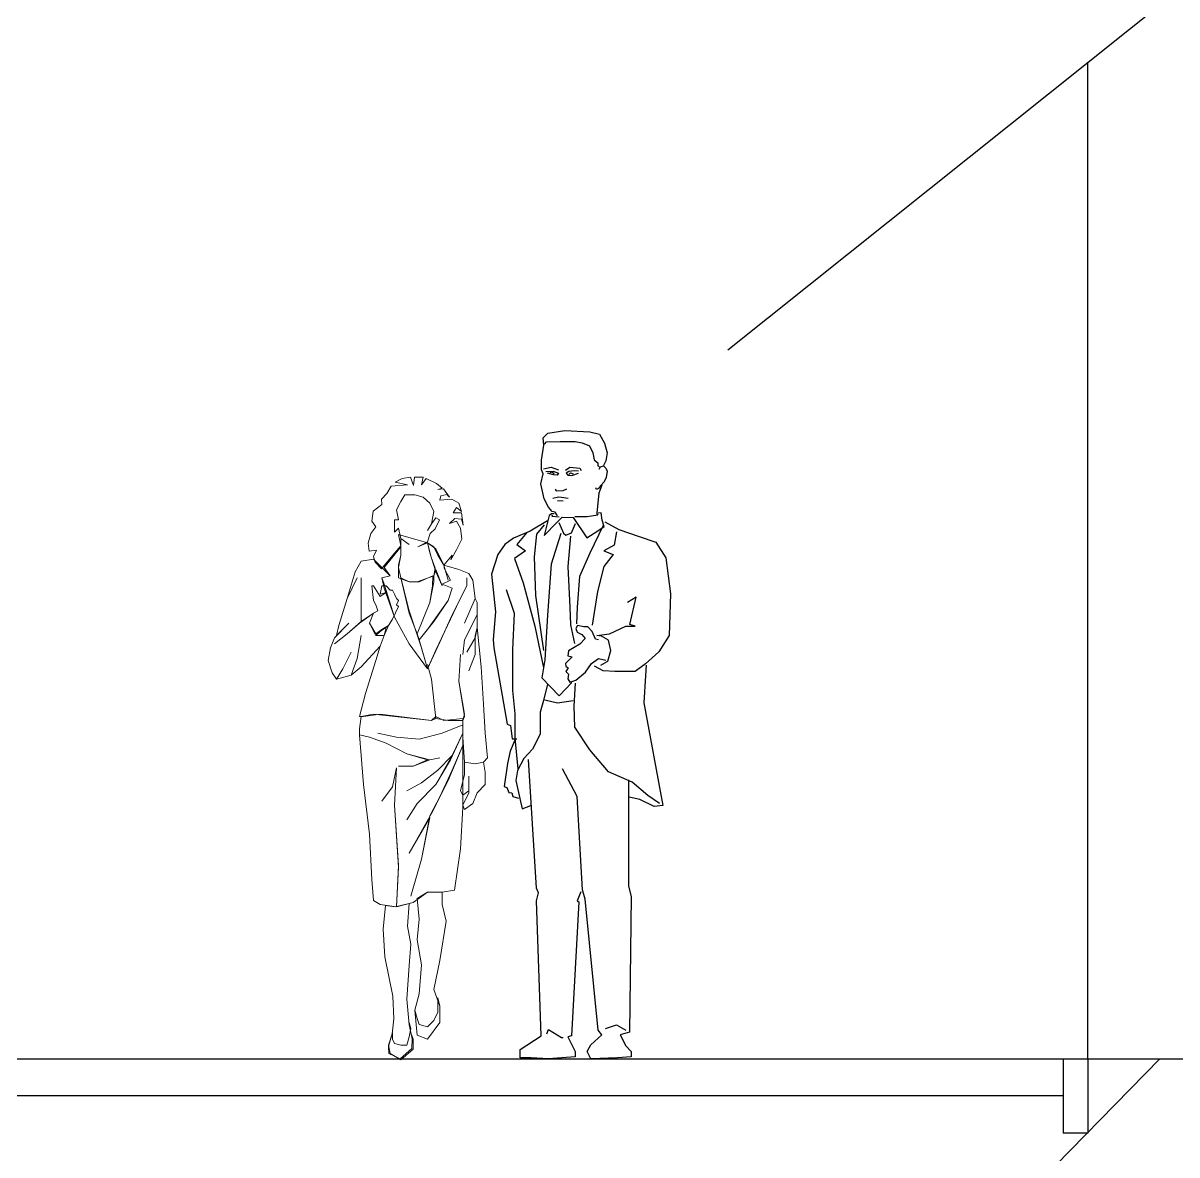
# Model space of a CAD drawing. Extents: x 216 to 1896, y 86 to 483.
# Drawn here: x 887.63 to 910.83, y 409.79 to 432.55 of the extents above; entities that cross this region are included whole.
import ezdxf

# ---------------------------------------------------------------- set-up
doc = ezdxf.new("R2010")
doc.units = 0
doc.header["$LTSCALE"] = 5
doc.header["$MEASUREMENT"] = 0
doc.layers.get('0').update_dxf_attribs({"linetype": 'CONTINUOUS'})
for name, color, linetype in [('PP-MAN', 7, 'CONTINUOUS'), ('尺寸标注', 4, 'CONTINUOUS'), ('次轮廓', 7, 'CONTINUOUS'), ('次轮廓线', 7, 'CONTINUOUS')]:
    doc.layers.add(name, color=color, linetype=linetype)
doc.layers.add('标注', color=4, linetype='CONTINUOUS', lineweight=15)

# ---------------------------------------------------------------- blocks, each defined once
blk = doc.blocks.new('B11000')
at = {"layer": 'PP-MAN', "color": 0, "linetype": 'ByBlock'}
for p, q in [((-0.0795, 1.6614), (-0.074, 1.6632)), ((-0.074, 1.6632), (-0.0685, 1.6568)), ((-0.0265, 1.6559), (-0.0219, 1.6605)), ((-0.0219, 1.6605), (-0.0137, 1.6578))]:
    blk.add_line(p, q, dxfattribs=at)
for points in [[(-0.0585, 1.5392), (-0.0648, 1.5492), (-0.074, 1.551), (-0.084, 1.5629), (-0.0959, 1.5866), (-0.1059, 1.6295), (-0.0986, 1.6578), (-0.1041, 1.6696), (-0.1041, 1.697), (-0.0968, 1.7389), (-0.0986, 1.7599), (-0.0858, 1.7727), (-0.0375, 1.7809), (0.0328, 1.7773), (0.0602, 1.77), (0.0748, 1.7444), (0.0822, 1.7171), (0.0785, 1.6942), (0.0721, 1.6815)], [(-0.095, 1.7417), (-0.0895, 1.7481), (-0.0512, 1.7499), (-0.0082, 1.749), (0.0118, 1.7453), (0.0319, 1.7371), (0.042, 1.7171), (0.0456, 1.6979), (0.0557, 1.6888), (0.0557, 1.6806), (0.0593, 1.6787)], [(-0.0977, 1.6724), (-0.0767, 1.6769), (-0.0557, 1.6687)], [(-0.0356, 1.6678), (-0.0238, 1.6769), (0.0045, 1.6742), (0.0091, 1.6669)], [(0.0593, 1.6714), (0.0639, 1.6778), (0.0721, 1.6806), (0.0785, 1.6742), (0.0822, 1.6651), (0.0794, 1.6477), (0.0739, 1.6349), (0.0639, 1.624), (0.0575, 1.6158), (0.052, 1.6131), (0.0502, 1.6185)], [(-0.0913, 1.6641), (-0.0703, 1.6651), (-0.0557, 1.6596), (-0.0594, 1.6541), (-0.0694, 1.655), (-0.0868, 1.6596)], [(0.0009, 1.6651), (-0.011, 1.666), (-0.0265, 1.6641), (-0.0338, 1.6596), (-0.0292, 1.6541), (-0.0174, 1.6532), (0.0009, 1.6596)], [(-0.0648, 1.614), (-0.0621, 1.6094), (-0.042, 1.6103), (-0.032, 1.6149)], [(0.0675, 1.6258), (0.0584, 1.603), (0.0548, 1.5665), (0.0529, 1.5465)], [(-0.0712, 1.5884), (-0.0557, 1.593), (-0.0475, 1.5921), (-0.0283, 1.5893)], [(-0.0585, 1.582), (-0.042, 1.5811)], [(-0.0676, 1.5446), (-0.0758, 1.5446), (-0.0822, 1.5401), (-0.0959, 1.4826), (-0.0603, 1.52), (-0.0448, 1.5346), (-0.0137, 1.5337), (0.0246, 1.4762), (0.0557, 1.4963), (0.0739, 1.5081), (0.0685, 1.5264), (0.0657, 1.5474), (0.0566, 1.5465)], [(-0.074, 1.541), (-0.0749, 1.5382), (-0.0539, 1.5355)], [(0.052, 1.5465), (0.0557, 1.541), (0.0255, 1.5364), (-0.0092, 1.5364)], [(-0.0872, 1.5244), (-0.1361, 1.4955), (-0.1829, 1.4755), (-0.2074, 1.4577), (-0.2274, 1.4288), (-0.2452, 1.3732), (-0.2341, 1.2665), (-0.2407, 1.1887), (-0.2385, 1.1642), (-0.2007, 0.9485), (-0.1918, 0.9441), (-0.1873, 0.9063), (-0.1806, 0.9063), (-0.174, 0.9063)], [(-0.0961, 1.5133), (-0.1183, 1.4866), (-0.125, 1.4221), (-0.1206, 1.3132), (-0.0983, 1.1575)], [(-0.0548, 1.52), (-0.0411, 1.4899), (-0.0347, 1.4844), (-0.0183, 1.4908), (-0.0073, 1.5173)], [(0.0708, 1.5111), (0.033, 1.4333), (0.0041, 1.3666), (-0.0026, 1.2798), (-0.0048, 1.2331)], [(0.0753, 1.5222), (0.1153, 1.5), (0.1732, 1.48), (0.2199, 1.4644), (0.2489, 1.4199), (0.2622, 1.3176), (0.2578, 1.1998), (0.2289, 1.1531), (0.191, 1.1197), (0.1621, 1.0975), (0.1042, 1.0975), (0.0708, 1.0997), (0.0464, 1.1131)], [(-0.145, 1.4911), (-0.174, 1.4577), (-0.1495, 1.4399), (-0.1806, 1.4177), (-0.1562, 1.3488), (-0.1228, 1.2265), (-0.1028, 1.1309), (-0.0983, 1.1086)], [(-0.0493, 1.4889), (-0.076, 1.4021), (-0.0872, 1.2576), (-0.0939, 1.1309), (-0.1028, 1.0797), (-0.0538, 1.0286), (-0.0182, 1.0664)], [(-0.0216, 1.4815), (-0.0291, 1.395), (-0.0234, 1.2803), (-0.0216, 1.2295), (-0.0103, 1.1768)], [(0.1087, 1.4933), (0.102, 1.4555), (0.0731, 1.4399), (0.0998, 1.4288), (0.0731, 1.3955), (0.0553, 1.3243), (0.0397, 1.2287)], [(-0.1695, 0.8218), (-0.1784, 0.9085), (-0.1784, 0.9774), (-0.1851, 1.0441), (-0.1851, 1.0997), (-0.1851, 1.1598), (-0.1806, 1.262), (-0.2029, 1.3288)], [(0.053, 1.1998), (0.0886, 1.2042), (0.1354, 1.2265), (0.1621, 1.2265), (0.1465, 1.2309), (0.1643, 1.3087), (0.1398, 1.2932)], [(0.0578, 1.1877), (0.0489, 1.189), (0.0401, 1.2105), (0.0274, 1.2244), (0.016, 1.2244), (-0.0017, 1.2282), (-0.0068, 1.2194), (-0.003, 1.2093), (0.0109, 1.2029), (0.0198, 1.1915), (0.0046, 1.1751), (-0.0271, 1.1561), (-0.0296, 1.1422), (-0.017, 1.1396), (-0.036, 1.1207), (-0.0347, 1.1131), (-0.0284, 1.108), (-0.0347, 1.0979), (-0.0271, 1.0903), (-0.0296, 1.0764), (-0.0233, 1.0675), (-0.0068, 1.0726), (0.0211, 1.0953), (0.0375, 1.1207), (0.0578, 1.1346), (0.0781, 1.1295)], [(0.0642, 1.1153), (0.0842, 1.1264), (0.0931, 1.1575), (0.0864, 1.1864), (0.0664, 1.1976), (0.053, 1.1998)], [(0.1932, 1.1153), (0.191, 1.0864), (0.1866, 1.0086), (0.24, 0.7173), (0.2155, 0.715), (0.1754, 0.735), (0.1443, 0.7417)], [(-0.0872, 1.0619), (-0.0983, 1.0152), (-0.1072, 0.9819), (-0.1072, 0.9196), (-0.1295, 0.8774), (-0.1539, 0.8507), (-0.1717, 0.8173), (-0.1762, 0.7884), (-0.1651, 0.7373), (-0.1584, 0.7084), (-0.1339, 0.7173)], [(0.2311, 0.7239), (0.1977, 0.7462), (0.1532, 0.784), (0.0864, 0.8129), (0.033, 0.8751), (-0.0093, 0.9396), (-0.0115, 0.9997), (-0.0071, 1.0641)], [(-0.0939, 1.0174), (-0.0582, 1.0086), (-0.0137, 1.0152)], [(-0.1791, 0.9029), (-0.193, 0.8713), (-0.2006, 0.8371), (-0.2095, 0.7713), (-0.2019, 0.7688), (-0.1968, 0.7549), (-0.188, 0.7536), (-0.1854, 0.7435), (-0.169, 0.7384)], [(0.0073, 0.4733), (-0.0031, 0.4473), (0.0021, 0.4447), (-0.0187, 0.0651), (-0.0291, 0.0625), (-0.0083, 0.0209), (-0.0083, 0.0053), (-0.0838, 0.0001), (-0.1332, 0.0027), (-0.1644, 0.0027), (-0.1644, 0.0261), (-0.1046, 0.0651), (-0.1176, 0.4473), (-0.1124, 0.4707), (-0.1176, 0.4837), (-0.141, 0.8477)], [(0.1426, 0.7905), (0.1426, 0.4889), (0.1504, 0.4603), (0.1452, 0.0755), (0.1192, 0.0677), (0.1348, 0.0365), (0.1504, 0.0209), (0.1504, 0.0053), (0.1114, 0.0027), (0.0359, 0.0001), (0.0255, 0.0209), (0.0359, 0.0391), (0.0672, 0.0677), (0.0567, 0.0807), (0.0203, 0.4525), (0.0125, 0.4785), (-0.0031, 0.7437), (-0.0447, 0.8217)], [(-0.089, 0.0703), (-0.0838, 0.0833), (-0.0473, 0.0599), (-0.0421, 0.0599)], [(0.0776, 0.0859), (0.1088, 0.0963), (0.1348, 0.0807)]]:
    blk.add_lwpolyline(points, dxfattribs=at)
blk = doc.blocks.new('行人')
at = {"color": 143, "linetype": 'Continuous'}
for p, q in [((-1454.792, -1087.039), (-1454.7, -1086.962)), ((-1454.7, -1086.962), (-1454.523, -1086.877)), ((-1454.523, -1086.877), (-1454.446, -1086.985)), ((-1454.477, -1086.854), (-1454.33, -1086.854)), ((-1454.446, -1086.985), (-1454.477, -1086.854)), ((-1454.33, -1086.854), (-1454.315, -1086.993)), ((-1454.315, -1086.993), (-1454.261, -1086.854)), ((-1454.261, -1086.854), (-1454.123, -1086.877)), ((-1454.007, -1086.939), (-1454.215, -1086.985)), ((-1454.215, -1086.985), (-1453.938, -1087.008)), ((-1454.123, -1086.877), (-1454.007, -1086.939)), ((-1453.938, -1087.008), (-1453.868, -1087.131)), ((-1454.916, -1087.193), (-1454.816, -1087.054)), ((-1454.87, -1087.147), (-1454.916, -1087.193)), ((-1454.769, -1087.17), (-1454.87, -1087.147)), ((-1454.816, -1087.054), (-1454.723, -1087.062)), ((-1454.723, -1087.062), (-1454.792, -1087.039)), ((-1454.754, -1087.239), (-1454.769, -1087.17)), ((-1454.477, -1087.193), (-1454.585, -1087.293)), ((-1454.338, -1087.154), (-1454.477, -1087.193)), ((-1454.169, -1087.154), (-1454.338, -1087.154)), ((-1454.099, -1087.262), (-1454.169, -1087.154)), ((-1453.868, -1087.131), (-1453.776, -1087.224)), ((-1455.116, -1087.432), (-1455.07, -1087.293)), ((-1455.031, -1087.362), (-1455.116, -1087.432)), ((-1455.07, -1087.293), (-1454.954, -1087.224)), ((-1454.977, -1087.455), (-1455.031, -1087.362)), ((-1454.954, -1087.224), (-1454.754, -1087.239)), ((-1454.585, -1087.293), (-1454.654, -1087.432)), ((-1454.03, -1087.401), (-1454.099, -1087.262)), ((-1454.061, -1087.57), (-1454.03, -1087.401)), ((-1453.776, -1087.224), (-1453.784, -1087.316)), ((-1453.784, -1087.316), (-1453.637, -1087.424)), ((-1455.147, -1087.662), (-1455.116, -1087.455)), ((-1455.116, -1087.562), (-1455.147, -1087.662)), ((-1455.116, -1087.455), (-1454.977, -1087.455)), ((-1455.008, -1087.547), (-1455.116, -1087.562)), ((-1455.101, -1087.709), (-1455.031, -1087.593)), ((-1455.031, -1087.593), (-1454.916, -1087.632)), ((-1454.916, -1087.632), (-1455.008, -1087.547)), ((-1454.685, -1087.539), (-1454.746, -1087.57)), ((-1454.746, -1087.57), (-1454.677, -1087.724)), ((-1454.615, -1087.639), (-1454.685, -1087.539)), ((-1454.654, -1087.432), (-1454.615, -1087.639)), ((-1453.992, -1087.57), (-1454.061, -1087.57)), ((-1453.992, -1087.778), (-1453.992, -1087.57)), ((-1453.614, -1087.593), (-1453.684, -1087.686)), ((-1453.637, -1087.424), (-1453.614, -1087.593)), ((-1455.124, -1087.894), (-1455.101, -1087.709)), ((-1454.677, -1087.724), (-1454.592, -1087.801)), ((-1454.546, -1087.747), (-1454.615, -1087.639)), ((-1454.615, -1087.639), (-1454.546, -1087.747)), ((-1454.099, -1087.886), (-1454.061, -1087.709)), ((-1454.061, -1087.709), (-1453.992, -1087.778)), ((-1453.684, -1087.686), (-1453.599, -1087.801)), ((-1455.031, -1088.071), (-1455.124, -1087.894)), ((-1454.546, -1087.955), (-1454.685, -1088.055)), ((-1454.546, -1087.955), (-1454.654, -1088.024)), ((-1454.546, -1087.955), (-1454.608, -1088.194)), ((-1454.592, -1087.801), (-1454.546, -1087.94)), ((-1454.585, -1088.125), (-1454.546, -1087.955)), ((-1454.061, -1087.817), (-1454.546, -1087.955)), ((-1454.546, -1087.94), (-1454.384, -1088.024)), ((-1454.384, -1088.024), (-1454.546, -1087.955)), ((-1454.546, -1087.955), (-1454.546, -1087.955)), ((-1454.546, -1087.955), (-1454.546, -1087.955)), ((-1454.238, -1087.986), (-1454.099, -1087.886)), ((-1454.099, -1087.886), (-1454.238, -1087.986)), ((-1454.099, -1088.009), (-1454.061, -1087.817)), ((-1454.099, -1088.163), (-1454.099, -1087.886)), ((-1453.599, -1087.801), (-1453.553, -1087.963)), ((-1453.553, -1087.963), (-1453.568, -1088.094)), ((-1454.939, -1088.24), (-1455.031, -1088.071)), ((-1454.962, -1088.163), (-1454.939, -1088.24)), ((-1454.823, -1088.332), (-1454.962, -1088.163)), ((-1454.685, -1088.055), (-1454.823, -1088.332)), ((-1454.723, -1088.163), (-1454.823, -1088.332)), ((-1454.654, -1088.024), (-1454.723, -1088.163)), ((-1454.685, -1088.44), (-1454.585, -1088.125)), ((-1453.969, -1088.163), (-1454.099, -1088.009)), ((-1453.822, -1088.371), (-1454.099, -1088.024)), ((-1454.099, -1088.024), (-1454.099, -1088.163)), ((-1454.061, -1088.332), (-1454.099, -1088.163)), ((-1454.099, -1088.163), (-1454.061, -1088.371)), ((-1453.776, -1088.394), (-1453.969, -1088.163)), ((-1453.691, -1088.078), (-1453.645, -1088.186)), ((-1453.568, -1088.094), (-1453.691, -1088.078)), ((-1454.823, -1088.332), (-1455.07, -1088.402)), ((-1454.823, -1088.371), (-1454.931, -1088.579)), ((-1454.931, -1088.579), (-1454.823, -1088.371)), ((-1454.893, -1088.579), (-1454.823, -1088.332)), ((-1454.823, -1088.332), (-1454.893, -1088.579)), ((-1454.608, -1088.194), (-1454.677, -1088.379)), ((-1454.061, -1088.371), (-1454.099, -1088.54)), ((-1454.061, -1088.54), (-1454.061, -1088.332)), ((-1453.922, -1088.51), (-1453.822, -1088.371)), ((-1453.784, -1088.371), (-1453.922, -1088.51)), ((-1453.645, -1088.232), (-1453.784, -1088.371)), ((-1453.668, -1088.279), (-1453.776, -1088.394)), ((-1453.645, -1088.186), (-1453.668, -1088.279)), ((-1453.437, -1088.263), (-1453.645, -1088.232)), ((-1453.337, -1088.44), (-1453.437, -1088.263)), ((-1455.239, -1088.471), (-1455.308, -1088.579)), ((-1455.07, -1088.402), (-1455.239, -1088.471)), ((-1455.208, -1088.54), (-1455.208, -1088.679)), ((-1455.208, -1088.679), (-1455.208, -1088.54)), ((-1454.685, -1088.402), (-1454.792, -1088.679)), ((-1454.792, -1088.679), (-1454.685, -1088.44)), ((-1454.654, -1088.51), (-1454.685, -1088.402)), ((-1454.677, -1088.379), (-1454.654, -1088.51)), ((-1454.654, -1088.51), (-1454.377, -1088.61)), ((-1454.654, -1088.51), (-1454.654, -1088.51)), ((-1454.654, -1088.61), (-1454.654, -1088.51)), ((-1454.407, -1088.61), (-1454.639, -1088.51)), ((-1454.639, -1088.51), (-1454.631, -1088.679)), ((-1454.238, -1089.133), (-1454.099, -1088.54)), ((-1454.238, -1088.61), (-1454.061, -1088.54)), ((-1454.099, -1088.54), (-1454.238, -1088.61)), ((-1454.099, -1088.54), (-1454.238, -1089.095)), ((-1454.099, -1088.54), (-1454.099, -1088.54)), ((-1453.784, -1088.54), (-1453.922, -1088.51)), ((-1453.922, -1088.51), (-1453.784, -1088.54)), ((-1453.822, -1088.717), (-1453.784, -1088.54)), ((-1453.784, -1088.54), (-1453.822, -1088.648)), ((-1453.437, -1088.54), (-1453.437, -1089.064)), ((-1453.437, -1089.095), (-1453.437, -1088.54)), ((-1453.368, -1088.54), (-1453.199, -1088.887)), ((-1453.199, -1088.887), (-1453.368, -1088.54)), ((-1453.199, -1088.887), (-1453.337, -1088.44)), ((-1455.308, -1088.579), (-1455.347, -1088.887)), ((-1455.208, -1088.679), (-1454.962, -1089.164)), ((-1455.031, -1089.025), (-1455.208, -1088.679)), ((-1454.792, -1088.648), (-1454.962, -1088.717)), ((-1454.962, -1088.717), (-1454.792, -1088.648)), ((-1454.962, -1088.717), (-1454.893, -1088.925)), ((-1454.893, -1088.925), (-1454.962, -1088.717)), ((-1454.931, -1088.579), (-1454.792, -1088.648)), ((-1454.792, -1088.648), (-1454.931, -1088.579)), ((-1454.585, -1088.956), (-1454.654, -1088.61)), ((-1454.631, -1088.679), (-1454.585, -1088.956)), ((-1454.238, -1088.61), (-1454.407, -1088.61)), ((-1454.377, -1088.61), (-1454.238, -1088.61)), ((-1453.822, -1088.648), (-1453.992, -1089.203)), ((-1453.992, -1089.203), (-1453.822, -1088.717)), ((-1453.961, -1088.748), (-1453.992, -1088.818)), ((-1453.922, -1088.748), (-1453.961, -1088.748)), ((-1453.853, -1088.679), (-1453.922, -1088.748)), ((-1453.784, -1088.679), (-1453.853, -1088.679)), ((-1453.822, -1088.717), (-1453.853, -1088.787)), ((-1453.853, -1088.787), (-1453.822, -1088.717)), ((-1453.753, -1088.818), (-1453.784, -1088.679)), ((-1453.645, -1088.679), (-1453.753, -1088.856)), ((-1453.614, -1088.679), (-1453.645, -1088.679)), ((-1453.645, -1088.925), (-1453.614, -1088.679)), ((-1455.347, -1088.887), (-1455.378, -1088.956)), ((-1455.17, -1089.303), (-1455.347, -1088.887)), ((-1455.347, -1088.887), (-1455.17, -1089.303)), ((-1454.893, -1088.925), (-1454.654, -1089.272)), ((-1454.546, -1089.41), (-1454.893, -1088.925)), ((-1454.03, -1088.887), (-1454.061, -1088.925)), ((-1454.061, -1088.925), (-1454.03, -1088.995)), ((-1453.992, -1088.818), (-1454.03, -1088.887)), ((-1453.853, -1088.787), (-1453.753, -1088.818)), ((-1453.753, -1088.856), (-1453.853, -1088.787)), ((-1453.684, -1088.995), (-1453.645, -1088.925)), ((-1453.06, -1089.341), (-1453.199, -1088.887)), ((-1455.378, -1088.956), (-1455.378, -1089.164)), ((-1454.685, -1089.757), (-1455.031, -1089.025)), ((-1454.585, -1088.956), (-1454.377, -1089.48)), ((-1454.377, -1089.48), (-1454.585, -1088.956)), ((-1454.238, -1089.095), (-1454.446, -1089.718)), ((-1454.377, -1089.48), (-1454.238, -1089.133)), ((-1454.03, -1088.995), (-1454.061, -1089.025)), ((-1454.061, -1089.025), (-1453.961, -1089.233)), ((-1453.714, -1089.095), (-1453.684, -1088.995)), ((-1453.645, -1089.133), (-1453.714, -1089.095)), ((-1453.437, -1089.272), (-1453.645, -1089.133)), ((-1453.645, -1089.133), (-1453.406, -1089.303)), ((-1453.645, -1089.133), (-1453.645, -1089.133)), ((-1453.576, -1089.303), (-1453.645, -1089.133)), ((-1453.645, -1089.133), (-1453.576, -1089.303)), ((-1453.576, -1089.303), (-1453.645, -1089.133)), ((-1453.437, -1089.064), (-1453.437, -1089.272)), ((-1453.437, -1089.272), (-1453.437, -1089.095)), ((-1455.17, -1089.58), (-1455.378, -1089.164)), ((-1455.378, -1089.164), (-1455.17, -1089.58)), ((-1455.378, -1089.164), (-1455.378, -1089.372)), ((-1454.962, -1089.164), (-1454.754, -1089.618)), ((-1454.654, -1089.272), (-1454.407, -1089.58)), ((-1454.238, -1089.649), (-1453.992, -1089.203)), ((-1453.992, -1089.203), (-1454.238, -1089.649)), ((-1453.961, -1089.233), (-1453.892, -1089.341)), ((-1453.684, -1089.48), (-1453.576, -1089.303)), ((-1453.576, -1089.303), (-1453.684, -1089.48)), ((-1453.684, -1089.511), (-1453.576, -1089.303)), ((-1453.199, -1089.48), (-1453.437, -1089.272)), ((-1453.406, -1089.303), (-1453.199, -1089.48)), ((-1453.229, -1089.303), (-1453.021, -1089.511)), ((-1452.991, -1089.549), (-1453.229, -1089.303)), ((-1455.378, -1089.372), (-1455.447, -1090.034)), ((-1455.347, -1089.511), (-1455.378, -1089.372)), ((-1455.378, -1089.372), (-1455.347, -1089.549)), ((-1455.347, -1089.826), (-1455.347, -1089.511)), ((-1454.407, -1089.58), (-1454.546, -1089.41)), ((-1454.407, -1089.58), (-1454.377, -1089.48)), ((-1453.892, -1089.341), (-1453.784, -1089.41)), ((-1453.892, -1089.341), (-1453.753, -1089.441)), ((-1453.822, -1089.511), (-1453.892, -1089.341)), ((-1453.853, -1089.372), (-1453.822, -1089.511)), ((-1453.684, -1089.48), (-1453.853, -1089.372)), ((-1453.822, -1089.511), (-1453.753, -1089.688)), ((-1453.822, -1089.511), (-1453.684, -1089.511)), ((-1453.684, -1089.511), (-1453.822, -1089.511)), ((-1453.753, -1089.688), (-1453.822, -1089.511)), ((-1453.784, -1089.41), (-1453.684, -1089.48)), ((-1453.753, -1089.441), (-1453.684, -1089.511)), ((-1453.437, -1089.511), (-1453.368, -1089.896)), ((-1453.368, -1089.896), (-1453.437, -1089.511)), ((-1452.991, -1089.649), (-1453.199, -1089.48)), ((-1453.199, -1089.48), (-1452.991, -1089.649)), ((-1453.021, -1089.511), (-1453.06, -1089.341)), ((-1455.208, -1089.788), (-1455.347, -1089.549)), ((-1455.347, -1089.549), (-1455.208, -1089.788)), ((-1455.347, -1089.549), (-1455.347, -1089.826)), ((-1455.139, -1089.826), (-1455.17, -1089.58)), ((-1455.17, -1089.58), (-1455.139, -1089.826)), ((-1454.754, -1089.618), (-1454.546, -1090.065)), ((-1454.546, -1090.065), (-1454.407, -1089.58)), ((-1454.238, -1089.649), (-1454.546, -1090.065)), ((-1454.546, -1090.065), (-1454.238, -1089.649)), ((-1454.546, -1090.065), (-1454.238, -1089.649)), ((-1454.238, -1089.649), (-1454.546, -1090.065)), ((-1454.446, -1089.718), (-1454.546, -1090.065)), ((-1453.753, -1089.688), (-1453.437, -1090.034)), ((-1453.684, -1089.926), (-1453.753, -1089.688)), ((-1452.921, -1089.718), (-1452.991, -1089.549)), ((-1452.883, -1089.926), (-1452.921, -1089.718)), ((-1455.239, -1090.103), (-1455.347, -1089.826)), ((-1455.347, -1089.826), (-1455.239, -1090.103)), ((-1455.101, -1089.826), (-1455.07, -1090.273)), ((-1455.07, -1090.273), (-1455.101, -1089.826)), ((-1454.546, -1090.065), (-1454.685, -1089.757)), ((-1453.368, -1089.896), (-1453.268, -1090.173)), ((-1453.268, -1090.173), (-1453.368, -1089.896)), ((-1453.268, -1089.788), (-1453.129, -1090.065)), ((-1453.129, -1090.065), (-1453.268, -1089.788)), ((-1455.447, -1090.034), (-1455.486, -1090.658)), ((-1454.546, -1089.996), (-1454.615, -1090.242)), ((-1454.615, -1090.242), (-1454.546, -1089.996)), ((-1453.507, -1090.481), (-1453.684, -1089.926)), ((-1453.437, -1090.034), (-1453.268, -1090.173)), ((-1453.129, -1090.065), (-1453.021, -1090.242)), ((-1453.021, -1090.242), (-1453.129, -1090.065)), ((-1452.952, -1090.134), (-1452.883, -1089.926)), ((-1455.07, -1090.273), (-1455.17, -1090.827)), ((-1455.17, -1090.866), (-1455.07, -1090.273)), ((-1454.615, -1090.242), (-1454.685, -1090.897)), ((-1454.685, -1090.897), (-1454.615, -1090.242)), ((-1453.268, -1090.173), (-1453.021, -1090.242)), ((-1453.021, -1090.242), (-1452.952, -1090.134)), ((-1453.406, -1090.866), (-1453.507, -1090.481)), ((-1455.486, -1090.658), (-1455.516, -1091.143)), ((-1455.17, -1090.827), (-1455.139, -1090.935)), ((-1455.139, -1090.935), (-1455.17, -1090.866)), ((-1454.823, -1090.935), (-1454.685, -1090.866)), ((-1454.685, -1090.866), (-1454.615, -1090.935)), ((-1454.615, -1090.935), (-1453.753, -1090.827)), ((-1454.615, -1090.935), (-1453.645, -1090.827)), ((-1453.753, -1090.827), (-1453.476, -1090.866)), ((-1453.645, -1090.827), (-1453.437, -1090.866)), ((-1453.476, -1090.866), (-1453.406, -1090.866)), ((-1453.437, -1090.866), (-1453.406, -1091.074)), ((-1453.437, -1090.866), (-1453.437, -1090.866)), ((-1455.139, -1090.897), (-1454.823, -1090.935)), ((-1455.139, -1091.004), (-1455.139, -1090.897)), ((-1455.139, -1090.935), (-1454.893, -1090.935)), ((-1455.139, -1091.212), (-1455.139, -1090.935)), ((-1454.792, -1091.143), (-1455.139, -1091.004)), ((-1455.139, -1091.004), (-1454.792, -1091.143)), ((-1455.139, -1091.143), (-1455.139, -1091.004)), ((-1454.893, -1090.935), (-1454.685, -1090.897)), ((-1454.685, -1090.897), (-1454.615, -1090.935)), ((-1453.406, -1091.074), (-1453.406, -1091.174)), ((-1455.516, -1091.143), (-1455.555, -1091.559)), ((-1455.17, -1091.628), (-1455.139, -1091.212)), ((-1455.139, -1091.143), (-1454.931, -1091.59)), ((-1454.962, -1091.52), (-1455.139, -1091.143)), ((-1455.139, -1091.351), (-1455.139, -1091.143)), ((-1454.407, -1091.243), (-1454.792, -1091.143)), ((-1454.792, -1091.143), (-1454.407, -1091.243)), ((-1454.03, -1091.212), (-1454.407, -1091.243)), ((-1454.407, -1091.243), (-1454.03, -1091.212)), ((-1453.714, -1091.143), (-1454.03, -1091.212)), ((-1454.03, -1091.212), (-1453.714, -1091.143)), ((-1453.853, -1091.312), (-1453.576, -1091.212)), ((-1453.576, -1091.212), (-1453.853, -1091.312)), ((-1453.576, -1091.212), (-1453.406, -1091.174)), ((-1453.406, -1091.174), (-1453.576, -1091.212)), ((-1453.406, -1091.174), (-1453.476, -1092.005)), ((-1454.962, -1091.767), (-1455.139, -1091.351)), ((-1455.139, -1091.351), (-1454.893, -1091.936)), ((-1455.139, -1091.628), (-1455.139, -1091.351)), ((-1454.2, -1091.49), (-1453.853, -1091.312)), ((-1453.853, -1091.312), (-1454.2, -1091.49)), ((-1455.555, -1091.559), (-1455.486, -1091.628)), ((-1455.486, -1091.628), (-1455.516, -1091.798)), ((-1455.486, -1091.628), (-1455.486, -1091.628)), ((-1455.347, -1091.659), (-1455.486, -1091.628)), ((-1455.486, -1091.628), (-1455.347, -1091.659)), ((-1455.17, -1091.628), (-1455.347, -1091.659)), ((-1455.347, -1091.659), (-1455.17, -1091.628)), ((-1455.17, -1091.728), (-1455.17, -1091.628)), ((-1455.139, -1092.39), (-1455.139, -1091.628)), ((-1454.723, -1091.767), (-1454.962, -1091.52)), ((-1454.962, -1091.52), (-1454.723, -1091.767)), ((-1454.685, -1092.005), (-1454.962, -1091.52)), ((-1454.931, -1091.59), (-1454.685, -1092.005)), ((-1454.754, -1091.559), (-1454.585, -1091.59)), ((-1454.585, -1091.59), (-1454.754, -1091.559)), ((-1454.2, -1091.49), (-1454.585, -1091.59)), ((-1454.585, -1091.59), (-1454.307, -1091.697)), ((-1454.546, -1091.59), (-1454.2, -1091.49)), ((-1454.307, -1091.697), (-1454.546, -1091.59)), ((-1455.516, -1091.798), (-1455.516, -1092.005)), ((-1455.17, -1091.836), (-1455.17, -1091.728)), ((-1455.101, -1092.113), (-1455.17, -1091.836)), ((-1454.754, -1092.213), (-1454.962, -1091.767)), ((-1454.446, -1091.975), (-1454.723, -1091.767)), ((-1454.723, -1091.767), (-1454.446, -1091.975)), ((-1454.061, -1091.697), (-1454.307, -1091.697)), ((-1454.307, -1091.697), (-1454.061, -1091.697)), ((-1454.03, -1091.728), (-1453.992, -1092.352)), ((-1453.992, -1092.352), (-1454.03, -1091.728)), ((-1453.961, -1092.044), (-1454.03, -1091.728)), ((-1454.03, -1091.728), (-1453.961, -1092.044)), ((-1455.516, -1092.005), (-1455.378, -1092.144)), ((-1455.239, -1091.867), (-1455.239, -1092.113)), ((-1455.239, -1092.144), (-1455.239, -1091.867)), ((-1454.893, -1091.936), (-1454.615, -1092.491)), ((-1454.377, -1092.321), (-1454.685, -1092.005)), ((-1454.685, -1092.005), (-1454.377, -1092.321)), ((-1454.2, -1092.113), (-1454.446, -1091.975)), ((-1454.446, -1091.975), (-1454.2, -1092.113)), ((-1453.784, -1092.283), (-1453.961, -1092.044)), ((-1453.961, -1092.044), (-1453.784, -1092.283)), ((-1453.476, -1092.005), (-1453.576, -1092.837)), ((-1455.378, -1092.144), (-1455.308, -1092.321)), ((-1455.239, -1092.113), (-1455.139, -1092.183)), ((-1455.139, -1092.352), (-1455.239, -1092.144)), ((-1455.139, -1092.183), (-1455.101, -1092.113)), ((-1454.585, -1092.529), (-1454.754, -1092.213)), ((-1455.308, -1092.321), (-1455.17, -1092.421)), ((-1455.17, -1092.421), (-1455.139, -1092.352)), ((-1455.101, -1093.083), (-1455.139, -1092.39)), ((-1454.2, -1092.598), (-1454.377, -1092.321)), ((-1454.377, -1092.321), (-1454.2, -1092.598)), ((-1453.992, -1092.352), (-1454.061, -1093.391)), ((-1454.061, -1093.361), (-1453.992, -1092.352)), ((-1454.615, -1092.491), (-1454.238, -1093.153)), ((-1454.446, -1093.253), (-1454.585, -1092.529)), ((-1454.585, -1092.56), (-1454.446, -1093.253)), ((-1454.238, -1093.153), (-1454.585, -1092.56)), ((-1453.576, -1092.837), (-1453.614, -1093.599)), ((-1455, -1093.776), (-1455.101, -1093.083)), ((-1454.269, -1093.877), (-1454.446, -1093.253)), ((-1454.446, -1093.253), (-1454.269, -1093.877)), ((-1454.03, -1094.054), (-1454.061, -1093.361)), ((-1454.061, -1093.391), (-1454.03, -1094.054)), ((-1454.792, -1093.807), (-1455, -1093.776)), ((-1453.614, -1093.599), (-1453.645, -1093.946)), ((-1454.792, -1094.015), (-1454.792, -1093.807)), ((-1454.792, -1093.807), (-1454.546, -1093.807)), ((-1454.546, -1093.807), (-1454.792, -1093.807)), ((-1454.307, -1093.984), (-1454.546, -1093.807)), ((-1454.546, -1093.807), (-1454.377, -1093.915)), ((-1454.377, -1093.915), (-1454.407, -1094.262)), ((-1454.377, -1093.915), (-1454.377, -1093.915)), ((-1453.645, -1093.946), (-1453.753, -1094.015)), ((-1454.862, -1094.292), (-1454.792, -1094.015)), ((-1454.03, -1094.054), (-1454.307, -1093.984)), ((-1454.238, -1094), (-1454.007, -1094.054)), ((-1454.215, -1094.377), (-1454.238, -1094)), ((-1453.753, -1094.015), (-1454.03, -1094.054)), ((-1454.007, -1094.054), (-1453.845, -1094.031)), ((-1453.845, -1094.031), (-1453.845, -1094.031)), ((-1453.845, -1094.031), (-1453.807, -1094.431)), ((-1454.754, -1094.955), (-1454.862, -1094.292)), ((-1454.407, -1094.262), (-1454.377, -1094.608)), ((-1454.269, -1094.677), (-1454.215, -1094.377)), ((-1453.807, -1094.431), (-1453.83, -1094.893)), ((-1454.377, -1094.608), (-1454.446, -1095.024)), ((-1454.238, -1095.039), (-1454.269, -1094.677)), ((-1453.83, -1094.893), (-1453.969, -1095.548)), ((-1454.654, -1095.44), (-1454.754, -1094.955)), ((-1454.446, -1095.024), (-1454.407, -1095.509)), ((-1454.2, -1095.601), (-1454.238, -1095.039)), ((-1454.754, -1095.717), (-1454.654, -1095.44)), ((-1454.407, -1095.509), (-1454.338, -1095.786)), ((-1454.723, -1095.578), (-1454.754, -1095.717)), ((-1454.754, -1095.717), (-1454.754, -1095.994)), ((-1454.754, -1095.994), (-1454.754, -1095.717)), ((-1454.723, -1095.817), (-1454.723, -1095.578)), ((-1454.723, -1095.578), (-1454.723, -1095.578)), ((-1454.238, -1096.033), (-1454.2, -1095.601)), ((-1453.969, -1095.548), (-1453.984, -1095.933)), ((-1454.654, -1095.956), (-1454.723, -1095.817)), ((-1454.338, -1095.786), (-1454.377, -1095.925)), ((-1454.377, -1096.202), (-1454.338, -1095.786)), ((-1454.338, -1095.786), (-1454.377, -1096.202)), ((-1454.754, -1095.994), (-1454.546, -1096.271)), ((-1454.546, -1096.271), (-1454.754, -1095.994)), ((-1454.546, -1096.063), (-1454.654, -1095.956)), ((-1454.407, -1096.025), (-1454.546, -1096.063)), ((-1454.377, -1095.925), (-1454.407, -1096.025)), ((-1454.292, -1096.264), (-1454.238, -1096.033)), ((-1454.269, -1096.094), (-1454.238, -1095.994)), ((-1454.238, -1095.994), (-1454.269, -1096.164)), ((-1454.238, -1096.233), (-1454.269, -1096.094)), ((-1454.238, -1095.994), (-1454.238, -1095.994)), ((-1453.984, -1095.933), (-1453.953, -1096.179)), ((-1454.546, -1096.271), (-1454.377, -1096.202)), ((-1454.377, -1096.202), (-1454.546, -1096.271)), ((-1454.269, -1096.164), (-1454.307, -1096.271)), ((-1454.307, -1096.271), (-1454.307, -1096.441)), ((-1454.284, -1096.425), (-1454.292, -1096.264)), ((-1454.2, -1096.371), (-1454.238, -1096.233)), ((-1453.961, -1096.271), (-1453.992, -1096.341)), ((-1453.961, -1096.164), (-1453.961, -1096.271)), ((-1453.892, -1096.371), (-1453.961, -1096.164)), ((-1453.953, -1096.179), (-1453.892, -1096.395)), ((-1454.307, -1096.441), (-1454.099, -1096.618)), ((-1454.092, -1096.602), (-1454.284, -1096.425)), ((-1454.099, -1096.371), (-1454.2, -1096.371)), ((-1453.992, -1096.341), (-1454.099, -1096.371)), ((-1453.922, -1096.51), (-1453.892, -1096.371)), ((-1453.892, -1096.395), (-1453.899, -1096.51)), ((-1454.099, -1096.618), (-1453.922, -1096.51)), ((-1453.899, -1096.51), (-1454.092, -1096.602))]:
    blk.add_line(p, q, dxfattribs=at)
at = {"color": 143, "xscale": -5.910619607304398, "yscale": 5.910619607303943, "zscale": 5.910619607304046}
blk.add_blockref('B11000', (-1457.071, -1096.599), dxfattribs=at)

msp = doc.modelspace()

# ---------------------------------------------------------------- linework, layer by layer
at = {"layer": '尺寸标注'}
msp.add_line((888.03208, 388.80928), (910.48598, 411.72969), dxfattribs=at)
at = {"layer": '次轮廓', "linetype": 'Continuous'}
for p, q in [((885.78703, 411.72969), (909.03703, 411.72969)), ((908.53703, 411.72969), (908.53703, 410.22969)), ((909.03703, 411.72969), (909.03703, 410.22969)), ((909.03703, 411.72969), (921.14406, 411.72969)), ((908.53703, 410.97969), (885.28703, 410.97969)), ((909.03703, 410.22969), (908.53703, 410.22969))]:
    msp.add_line(p, q, dxfattribs=at)
at = {"layer": '次轮廓线'}
for p, q in [((901.79574, 425.98284), (916.27833, 437.53857)), ((909.03703, 411.72969), (909.03703, 431.76071))]:
    msp.add_line(p, q, dxfattribs=at)

# ---------------------------------------------------------------- block references
at = {"layer": '标注', "xscale": -1.199999999999818, "yscale": 1.199999999999989, "zscale": 1.2}
msp.add_blockref('行人', (-849.69788, 1727.64716), dxfattribs=at)

doc.saveas('drawing.dxf')
